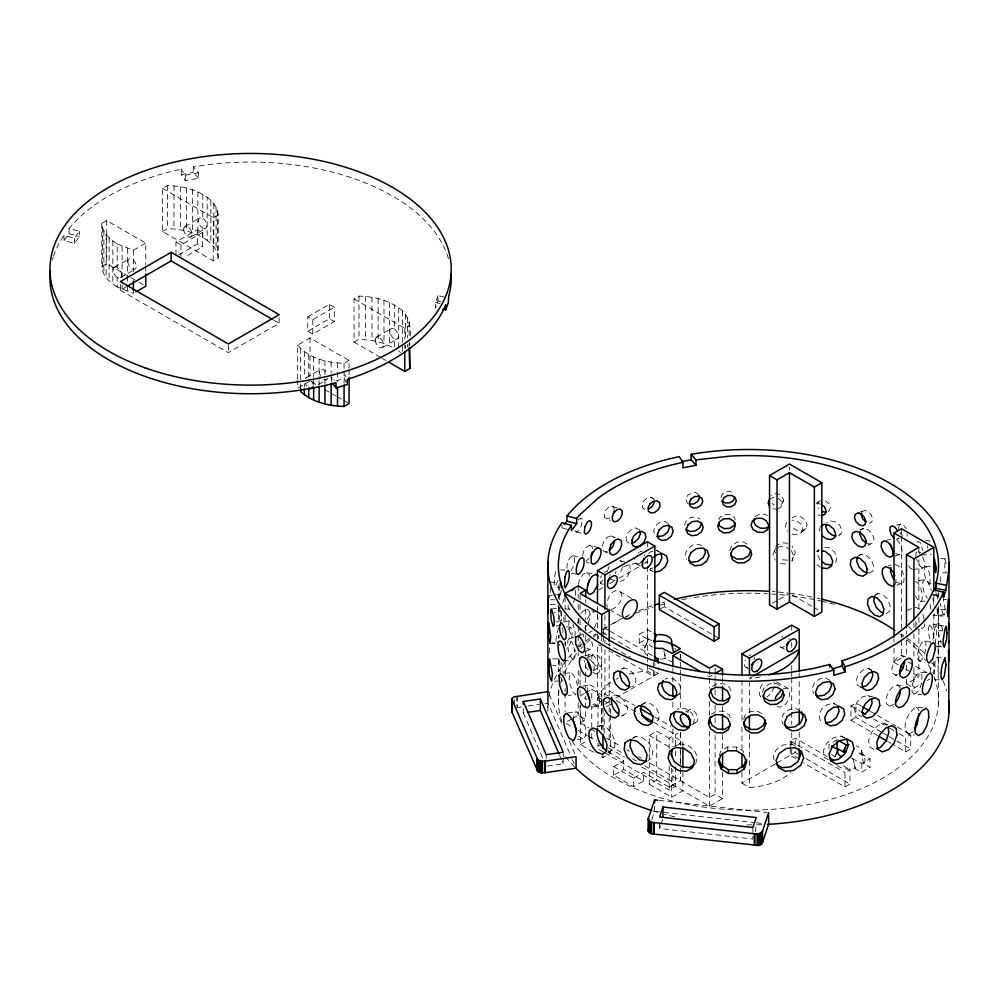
<?xml version="1.0" encoding="UTF-8"?>
<svg xmlns="http://www.w3.org/2000/svg" width="999" height="999" viewBox="0 0 999 999"><rect width="100%" height="100%" fill="white"/><g stroke="black" fill="none" stroke-linecap="round" stroke-linejoin="round"><path stroke-width="0.75" stroke-dasharray="5 3.75" d="M64.036 240.434L64.036 235.264L74.376 238.237L79.458 231.194L69.043 228.584L69.043 233.754L64.036 240.434L74.376 243.406L79.458 236.363L79.458 231.194M74.376 243.406L74.376 238.237M133.404 290.272L133.404 293.344L117.183 286.963L117.183 277.485A5.994 3.659 56.8 0 0 121.678 274.887A5.994 3.659 56.8 0 0 117.183 267.707L117.183 243.856C109.678 239.485 102.522 232.555 101.761 223.451L106.731 220.579L145.754 243.107L145.754 264.66M448.426 258.591A200.649 115.847 0 0 0 194.618 166.658L193.257 166.908L198.489 172.765L198.489 178.222L185.29 180.644L181.331 174.65L181.331 169.193L176.736 170.205A200.649 115.847 0 0 0 69.043 228.584M185.29 180.644L185.29 175.187L181.331 169.193M198.489 178.222L193.257 172.365L193.257 166.908M218.232 257.929C217.645 250.662 212.799 244.605 207.155 240.372L207.155 197.253C195.667 189.073 181.356 185.951 167.457 185.502L162.437 188.349L162.475 231.493L213.249 260.801L218.232 257.929L218.232 214.822C217.645 207.555 212.799 201.486 207.155 197.253M331.755 382.105L331.755 376.935L334.315 380.407M346.054 382.155L344.255 378.484L344.255 374.613M437.899 295.716L435.664 302.497L435.664 307.68L437.899 300.886L437.899 295.716L446.753 297.515M593.731 752.222L580.556 744.617L580.556 704.919M591.758 727.459L591.758 706.093M591.758 698.451L591.758 689.298L601.71 695.042L601.71 728.633M598.576 638.91L598.576 636.038M602.959 730.069L602.959 708.691L592.419 702.609M603.558 636.038L603.558 641.783L630.269 657.205M603.558 634.602L603.558 627.409L608.903 630.494M604.195 733.303L604.195 713.448M604.195 696.653L604.195 693.606L609.178 690.734L634.702 705.456M609.178 739.585L609.178 717.769M609.178 712.1L609.178 696.84M609.178 695.953L609.178 647.652M610.426 715.072L610.426 753.246L602.959 757.554L599 755.269M610.426 713.536L610.426 704.382L605.444 707.255M613.661 775.224L613.661 766.608L623.613 760.851L623.613 769.48L643.543 780.981L633.591 786.737L613.661 775.224L623.613 769.48M633.591 786.737L633.591 778.109L643.543 772.364L669.18 787.162L680.369 780.694L680.369 773.051M647.627 655.694A15.522 8.966 0 0 1 644.817 647.714L645.516 646.615L639.273 643.006L639.273 634.39L647.489 629.645L652.647 632.617M643.543 780.981L643.543 772.364M639.273 643.006L647.489 638.261L647.489 629.645M653.334 661.9L653.334 676.273L610.601 651.598M615.734 697.989L658.316 673.401L658.316 667.657M719.055 638.336L664.285 606.718L664.285 600.973M604.72 752.821L669.18 790.034L675.411 786.45L675.386 766.77M675.386 756.081L675.386 746.915M675.386 745.391L675.386 734.702L680.369 731.83L680.369 745.566M680.369 762.362L680.369 747.102M680.344 657.23L680.344 654.357M790.234 748.126L790.234 755.306L796.915 759.165M790.234 746.69L790.234 740.946L795.216 738.074L827.272 756.568M776.935 762.999L795.216 752.434L795.216 746.69M795.216 745.254L795.216 738.074M844.992 786.925L844.992 772.552L849.974 769.68L849.974 784.053L844.992 786.925L803.596 763.024M877.684 735.676L850.973 720.254L850.973 705.881L855.943 703.009L861.288 706.093M881.33 732.03L855.943 717.369L855.943 703.009M905.731 751.86L905.731 737.487L910.713 734.615L910.713 748.988L905.731 751.86L892.369 744.155M559.727 660.876L560.189 673.239M558.99 606.88L558.728 612.187L554.245 612.537M937.761 594.118L937.324 599.462L935.951 592.694M560.676 610.352L561.588 620.466M573.426 720.953L574 713.673L575.936 711.55L579.582 714.173C583.891 720.604 586.763 728.383 585.576 736.188L582.817 738.86L577.272 739.859M587.212 692.619L587.387 687.15L589.722 684.914L593.531 686.738C597.589 691.42 600.686 697.577 599.525 703.933L596.84 706.231L591.283 707.205M564.085 622.302L563.511 614.21M940.396 581.818L940.146 575.024M916.046 628.908L915.621 620.866M924.5 623.788L924.362 626.485L922.164 628.608L918.006 629.82M937.05 607.642L937.399 615.684L944.829 616.233M938.186 608.891L937.399 615.684M549.487 652.834L549.65 644.63M559.203 659.69L558.516 665.721L552.572 665.247M574.9 636.276L575.199 632.217L572.827 623.875M587.762 659.79L588.061 656.031L590.434 654.158L594.118 656.043C597.802 660.489 600.574 666.333 599.15 672.202L593.731 674.987M915.783 556.655L916.12 552.547L918.118 551.123L921.028 552.947M895.516 584.328L895.991 579.295L895.166 576.848M904.107 578.121L903.758 581.893L900.948 583.903L896.827 585.127M550.774 587.574L549.625 597.652M561.263 590.272L559.602 599.762M561.725 611.475L560.177 623.426M907.379 533.978L906.98 536.301M583.216 637.037L583.491 634.365M898.65 528.596L899.038 525.274L900.961 524.038L903.708 525.362L906.218 528.733M932.941 639.31L934.977 627.434L936.163 625.149L943.443 625.886M941.295 641.433L938.311 641.683L938.049 643.681L938.423 703.87M559.89 585.514L559.178 598.526M560.027 606.93L559.04 623.988M945.578 609.727L937.999 609.627L938.423 629.045M558.528 597.627L561.063 589.735M930.057 672.352L932.055 662.649M564.298 598.601L561.613 606.181M935.251 643.843L936.762 631.917L936.163 625.149M838.436 535.576L840.921 534.19L841.82 530.069L839.772 525.299L835.389 521.803L830.431 520.879L826.735 522.902M933.94 674.575L935.214 660.976M693.231 724.125L694.467 718.681L691.695 712.849L685.951 708.865L679.57 708.154L677.222 709.59M574.949 598.064L572.902 604.607M820.379 526.436L819.405 530.606L820.516 532.942M835.701 562.587L836.925 557.554L834.515 551.923L829.395 547.827L823.388 546.952M677.722 695.366L679.832 693.593L681.081 688.536L678.608 682.941L673.351 678.97L667.469 677.996L665.272 679.245M695.666 763.823L697.452 756.942L694.068 749.687L686.912 744.692L678.771 743.805L674.113 746.59M577.684 623.114L579.133 617.869M792.17 534.165L797.502 534.702L801.473 532.479L805.943 528.583L807.105 524.413L805.057 519.83L800.474 516.683L795.154 516.133L792.207 517.794M578.246 584.49L579.67 579.47L582.929 574.388L586.7 572.477L591.982 573.551M786.575 522.377L785.351 526.61L787.512 531.093M801.473 532.479L802.684 528.271L800.611 523.701L796.016 520.566L792.02 520.167M582.492 555.444L583.741 551.161L586.613 546.903L589.76 545.179L598.251 547.664M588.236 623.276L590.234 616.77L589.722 611.438L586.937 609.328L582.941 611.251L579.495 616.545M820.479 500.649L818.393 501.698L817.369 505.007L818.843 508.778M602.21 546.391L603.858 541.371L607.205 537.312L611.126 535.839L615.409 537.687M791.395 550.636L793.631 556.081L791.945 561.163L795.366 552.26L792.207 546.178M775.474 548.364L774.612 550.948L775.748 553.621M651.823 819.655L654.632 811.363L654.632 805.619M752.871 827.522L752.871 839.01L659.59 828.496L660.564 825.649M661.038 824.225L662.974 818.518M755.281 831.892L756.243 824.724M555.881 571.69L554.62 576.286L554.083 585.776L554.982 587.037L559.44 587.375M557.991 580.419L554.982 587.037M719.23 755.544L720.791 751.161L727.697 746.977L736.4 747.04L743.581 751.335L743.643 755.107M558.766 627.934L556.755 633.503L555.706 642.682M559.29 645.379L559.665 644.367M718.893 519.73L719.717 517.519L724.113 514.622L729.57 514.348L734.015 516.895L735.164 519.742M743.643 719.18L745.217 714.972L750.761 711.45L757.642 711.288L763.211 714.522M607.454 571.028L609.265 566.208M615.172 573.638L616.083 571.228M684.502 525.237L686.276 520.679L690.609 517.445L695.878 516.858L700.049 519.093M645.516 646.615L648.264 639.572L639.273 634.39M836.812 752.422L834.54 757.816L836.325 753.908M778.184 508.666L780.669 507.405L783.541 500.299L782.267 496.665L778.833 494.155L774.512 493.768L770.991 495.629M729.707 550.786L731.817 545.491L737.162 542.12L743.681 541.97L748.913 545.192M762.287 692.519L764.397 687.225L769.705 683.766L776.186 683.441L781.355 686.338M622.577 567.12L620.167 573.089L618.406 574.875M783.541 500.299L782.167 503.646L778.658 505.444M644.817 647.714L648.264 639.572M934.527 614.01L933.678 615.759L944.255 614.722L944.979 608.166L942.844 596.303M940.371 558.653L944.917 558.728L944.779 567.607L946.34 572.814L940.271 572.714M720.878 497.29L722.539 493.793L726.236 491.608L730.544 491.608L733.84 493.831M570.991 570.854L573.376 566.458L574.65 561.201L574.325 557.117L572.539 555.744C567.27 558.691 566.47 565.971 566.982 571.416M861.026 753.496L870.017 758.691L870.017 767.307L863.773 763.711L861.063 753.433A12 6.931 0 0 0 856.131 745.803M863.773 763.711L864.472 762.599A15.522 8.966 0 0 0 855.943 752.047M587.3 618.943L590.709 613.636L594.667 611.7L586.937 609.328M942.706 629.957L941.483 625.786L939.497 623.651L929.882 625.337L928.533 627.397L928.421 632.854L930.968 643.393M939.497 623.651L938.161 625.711L938.049 631.168L941.208 643.431M589.298 558.279L585.976 561.238M567.407 529.445L561.987 527.884L563.523 525.624M584.54 628.496L586.763 625.362M594.48 627.734L597.939 619.13L597.439 613.798M577.534 685.726L576.186 680.319L573.438 674.874L570.978 672.802C566.708 678.508 570.966 686.925 573.176 692.657L575.936 694.705L568.331 695.354M563.486 661.026L573.151 659.427L574.825 657.604L575.049 652.534L573.651 646.166M928.808 583.903L929.932 582.617C930.057 577.26 930.119 570.454 925.798 566.57L924.45 567.869L924.237 571.99L925.261 577.335L928.808 583.903L931.792 583.678M565.134 608.928L569.605 609.24M568.144 629.595L570.367 627.384L572.015 629.382C572.514 636.226 571.378 644.118 566.57 649.263M915.346 595.816L917.532 599.675L920.266 601.76L922.077 599.912L922.289 594.842L920.841 588.486L918.281 583.279L915.271 581.243L924.962 579.632L927.934 581.668L931.368 590.696M569.605 620.991L568.943 621.653C568.493 627.122 569.005 633.678 573.376 637.562L568.194 638.873M930.743 642.045L924.125 640.709L921.59 642.869C918.693 647.864 916.957 653.683 917.881 659.465L919.717 661.263L924.987 662.325M924.962 579.632L922.901 581.518L922.651 586.588L924.3 592.919L927.222 598.076M648.626 553.521L650.936 551.56L656.63 550.399L658.94 551.685M816.77 551.323L818.88 549.55L817.619 554.62L820.104 560.202M917.094 542.457L918.406 541.283L920.216 542.769L922.889 550.611M919.717 661.263L922.439 659.14C925.111 654.045 926.46 648.214 925.723 642.457L924.125 640.709M816.233 503.371L818.393 501.698M912.761 569.667L922.664 568.106L924.45 566.72L924.749 562.624L921.715 554.195M599.2 726.822L601.098 725.361L606.568 727.559L612.037 733.828L615.147 741.895L614.535 748.701L607.854 752.509M614.035 695.591L614.909 694.954L619.83 696.44L624.612 701.261L627.409 707.567L626.96 713.011L620.666 716.32M925.923 672.677L920.029 672.202L917.07 674.3C913.548 679.432 911.175 685.664 912.174 691.957L914.297 694.055L921.752 694.655M886.088 613.723L889.56 611.326L890.221 605.968L887.811 599.675L883.266 594.855L878.158 593.418L875.624 594.605M874.5 595.891L878.158 593.418M923.064 707.916L916.145 706.98C908.428 711.513 900.161 727.422 908.765 734.315L914.335 735.077M913.211 731.605L908.765 734.315M641.608 705.157L645.279 702.734L650.998 703.883L656.468 708.266L659.365 714.335L658.566 719.755L654.382 722.477M585.901 651.248L591.97 648.388L592.482 644.343L591.233 639.984M898.413 538.011L896.49 539.248L899.412 538.636M633.254 738.036L635.864 736.35L642.856 737.961L649.45 743.631L652.896 751.298L651.773 758.104L647.889 760.576M914.297 694.055C921.328 690.734 922.127 681.118 921.877 674.288L920.029 672.202M894.717 556.143L901.647 553.483C902.996 548.538 900.611 543.593 897.152 540.109L893.431 538.536M622.739 668.681L624.025 667.881L628.995 669.367L633.553 673.9L635.963 679.77L635.139 684.79L631.942 686.725M869.242 573.151L872.901 570.916L873.675 565.921L871.39 560.002L866.682 555.531L861.463 554.17L858.79 555.781M711.413 714.248L716.658 711.076L723.451 711.313L729.183 714.909L731.643 720.516M755.007 516.67L759.29 514.11L764.784 514.235L767.319 515.771M669.18 749L669.18 738.311L672.876 736.126L682.879 741.895L682.879 746.478M669.18 787.162L672.876 784.989L672.876 769.405M778.184 547.452L779.645 546.603L786.051 547.015L789.909 549.6M712.437 686.4L717.444 683.491L723.9 683.791L729.32 687.262L731.618 692.569M117.183 286.963C109.678 282.605 102.522 275.674 101.761 266.558L106.731 263.686L129.608 276.898M162.475 231.493L167.457 228.621C181.356 229.071 195.667 232.18 207.155 240.372M117.183 243.856L133.404 250.237L145.754 243.107M114.385 267.307L129.133 258.791M184.865 226.586L199.613 218.082M213.249 260.801L213.249 217.695L218.232 214.822M175.974 254.957L175.974 242.02L197.515 229.595L202.497 232.467L202.497 246.828L185.002 256.943M120.367 277.672L135.115 269.156M190.859 236.95L205.607 228.446M175.974 242.02L180.956 244.905L202.497 232.467M178.671 254.845L197.515 243.956L202.497 246.828M120.355 284.49L120.355 290.234L125.699 287.15M120.355 290.234L228.384 352.597L279.158 323.289L279.158 317.532M307.779 316.82L329.32 304.383L334.29 307.267L334.29 321.628L312.749 334.066L307.779 331.193L307.779 316.82L312.749 319.692L334.29 307.267M380.756 357.505L354.033 342.083L354.033 298.963L359.003 296.091C372.902 296.541 387.212 299.663 398.701 307.854C409.915 314.847 411.426 328.796 409.777 340.809M307.779 331.193L329.32 318.756L334.29 321.628M297.665 378.946L297.665 345.08L310.027 337.937L349.051 360.477L349.051 368.169M354.033 342.083L359.003 339.21L371.953 340.434L383.991 343.469L394.343 348.114L394.343 338.624A5.994 3.671 56.8 0 1 389.847 331.443A5.994 3.671 56.8 0 1 394.343 328.858L394.343 305.007M305.919 377.884L320.667 369.38M376.423 337.187L391.171 328.671M310.027 381.056L297.665 388.186L297.665 380.494M297.665 345.08C308.853 358.504 327.347 362.687 344.068 363.349L349.051 360.477M354.033 298.963L404.795 328.284L409.777 325.412M318.606 384.378L326.648 379.745M382.405 347.552L397.152 339.036M598.826 589.909L602.872 587.574M609.615 583.678L617.694 579.008M619.043 578.234L643.319 564.223M644.667 563.436L647.364 561.888A56.668 32.717 0 0 0 644.855 562.087M659.315 609.59L664.285 606.718M588.236 657.33L593.219 654.457M592.782 670.953L600.249 666.645A7.043 4.058 60 0 0 598.176 655.881A7.043 4.058 60 0 0 591.883 659.065A7.043 4.058 60 0 0 600.137 666.708M816.92 551.798L819.168 550.499M584.29 693.606L580.556 695.754L587.137 699.562M585.539 692.881L591.758 689.298M597.976 726.211L597.976 697.19L601.71 695.042M571.665 718.993L565.122 722.776L572.964 727.297M572.976 718.244L578.209 715.222L585.676 719.53L585.676 696.153M772.215 603.334L777.522 600.274M778.845 599.5L788.136 594.143M608.99 701.885L604.944 704.22L597.477 699.912L597.477 643.743M580.057 705.631L580.057 722.776L585.676 719.53M580.556 744.617L588.024 740.309M675.312 696.191L679.832 693.593M712.087 675.262L709.465 676.773L705.544 674.512M597.976 746.053L601.71 743.905M685.539 712.062L689.273 709.914M649.275 752.222L649.275 735.426L656.743 731.118L669.18 738.311M749.425 712.612L749.425 678.284L752.11 676.735M691.333 724.974L696.315 722.102M676.648 745.491L682.879 741.895M649.275 753.758L649.275 784.29L656.743 779.982L656.743 731.118M894.005 648.326L894.005 662.349L901.473 658.041L901.473 639.335M649.275 784.29L671.678 797.227L682.879 790.758L682.879 772.439M722.564 772.065L722.564 798.551L715.097 794.242L709.465 797.489L648.126 762.075M906.455 679.233L906.455 683.903L918.893 676.723L918.893 629.969M741.957 772.289L741.957 783.191L775.599 763.773M850.973 720.254L855.943 717.369M641.82 767.057L709.465 806.118L722.564 798.551M906.455 683.903L913.923 688.211L921.89 683.616M927.197 680.556L929.844 679.02M837.162 739.722L828.945 744.467L828.945 750.212M851.897 758.378L861.8 763.436L870.017 758.691M837.162 765.621L837.349 765.783A15.522 8.966 0 0 0 854.944 768.606L861.8 772.052L870.017 767.307M792.207 558.179L793.681 557.355M632.367 738.323L635.864 736.35M867.669 545.242L873.326 542.544L873.988 538.436L872.065 533.491L868.119 529.645L863.698 528.371L860.489 530.144M805.943 528.583L801.96 530.819L796.64 530.269L792.032 527.147M588.498 632.854L592.27 630.856M839.535 534.952L840.921 534.19M577.959 519.755L580.232 518.531L585.701 519.73M574.8 530.681L576.186 532.017L578.458 530.794L580.631 527.472L581.893 523.314L581.73 519.892L580.232 518.531M861.975 511.75L864.547 510.377L868.044 511.451L871.14 514.56L872.577 518.543L871.94 521.815L869.392 523.176M769.492 499.388L773.014 497.527L777.322 497.914M905.356 656.768L901.473 655.456L897.601 657.354L893.843 662.262L891.857 668.381L892.407 673.376L897.851 676.198M828.134 511.401L829.382 510.776L830.381 507.492L828.958 503.683L825.561 500.874M621.453 669.118L624.025 667.881M858.89 555.407L861.463 554.17M641.483 704.52L645.279 702.734M611.475 609.64L616.083 606.967L620.204 601.898A10.452 6.956 -50.9 0 0 620.204 591.77M783.029 689.073L787.175 688.036M895.279 675.336L897.514 674.337M602.834 550.449L605.506 551.985L609.365 550.486M901.223 685.664L897.227 684.952L892.894 686.788C888.586 691.37 884.777 697.314 886.4 703.883L889.547 706.143L893.606 706.855M893.993 704.332L889.547 706.143M887.961 724.562L883.928 723.426L877.721 725.711L871.827 732.055L868.593 740.097L869.492 746.802L874.15 749.612M857.741 513.061L864.547 510.377M578.933 635.514L582.854 634.04M859.777 529.845L863.698 528.371M620.004 581.48L623.364 580.344L627.934 575.711L630.344 569.742L629.67 564.71M597.065 726.673L601.098 725.361M871.727 670.229L868.256 668.294L863.161 669.78L858.503 674.275L856.218 680.132L857.167 685.114L860.988 687.312M617.182 508.004L611.85 506.093L608.741 507.03C605.631 509.515 603.633 513.523 604.607 517.519L610.564 520.429M606.568 518.993L609.677 518.056M584.914 655.794L590.434 654.158M888.448 565.796L891.208 564.984M874.212 697.402L867.781 695.429L862.399 696.927L857.267 701.71L854.482 707.979L855.206 713.373L861.662 716.608M335.926 380.906L344.255 378.484M660.464 659.065A15.522 8.966 0 0 0 665.222 658.503L672.127 661.975M565.047 621.74L568.943 620.754M885.638 540.509L892.132 538.861M844.63 737.899L841.17 736.076L833.541 737.712L826.61 743.368L823.251 750.998L824.824 757.717L828.321 759.64M181.331 174.65L193.257 172.365M896.59 524.962L900.961 524.038M650.012 568.706L652.846 568.131M185.29 175.187L198.489 172.765M567.669 713.061L575.936 711.55M582.854 686.126L589.722 684.914M935.938 646.84L941.495 645.866M838.136 705.781L833.616 703.408L827.397 704.495L821.802 708.853L818.98 714.834L820.142 720.229L822.664 721.703M920.266 601.76L925.786 600.836M654.545 499.388L651.023 497.302L647.252 497.902L643.905 500.674L642.157 504.495L642.657 507.904L645.192 509.577M551.423 609.053L559.989 607.704M556.043 626.023L558.866 625.574M516.745 707.567L526.535 706.193M528.071 705.968L538.836 704.432M544.992 703.546L548.064 703.109L571.803 758.291M523.276 708.628L523.276 712.936L526.123 712.537M547.602 765.996L563.261 763.748L563.261 758.004M925.574 540.684L928.446 540.434L930.256 541.92L931.967 545.479M921.49 555.119L931.53 554.27M564.972 673.314L570.978 672.802M547.902 595.454L552.422 595.104M553.933 594.992L558.453 594.642M925.798 566.57L931.842 566.108M556.106 621.89L559.09 621.678M930.831 594.817L939.772 594.18M550.012 643.481L555.956 643.044M552.622 658.878L560.252 658.853M935.926 657.579L945.091 657.554M554.707 681.118L559.34 681.106M934.465 679.832L942.182 679.807M550.074 582.242L557.692 582.23M550.474 599.762L555.044 599.762M943.418 599.462L946.453 599.45M550.237 604.495L556.318 604.582M938.423 630.731L942.956 630.794M787.786 543.219L781.38 542.794L776.335 545.779L772.889 554.757L775.162 560.089M787.412 560.139L782.279 559.802L779.832 558.166M780.556 563.611L786.962 564.023M560.526 569.892L565.009 570.217M552.035 642.894L554.982 643.131M772.839 508.828L777.16 509.203M936.975 646.415L941.345 646.865M659.253 800.399L767.095 812.562M654.632 811.363L662.337 812.237M663.873 812.412L754.769 822.664M756.305 822.839L762.474 823.538M566.383 626.685L570.367 627.384M817.207 503.471L819.892 503.971M817.931 514.922L820.616 515.422M572.539 555.744L579.358 557.03M571.291 573.264L576.735 574.288M437.899 300.886L440.846 301.498M576.186 532.017L581.643 533.216M435.664 302.497L439.985 303.471M933.64 595.117L939.31 596.391M69.043 233.754L79.458 236.363M622.739 715.334L623.426 715.521M867.332 543.406L870.279 544.255M586.338 562.237L589.173 563.061M624.887 562.1L618.418 559.915L621.902 562.087M610.913 579.345L614.772 580.656M608.204 750.798L610.551 751.635M895.054 564.585L898.351 565.846L902.172 570.729L904.232 576.86M895.541 553.421L899.25 555.007M605.506 551.985L607.904 553.009M900.948 583.903L896.715 582.167L895.079 580.244M592.869 704.445L596.84 706.231M592.719 672.302L596.49 674.175M919.654 609.215L916.046 607.342L907.804 609.74L911.413 611.613M912.05 629.944L908.703 626.498M668.306 523.389L664.535 521.428L659.602 522.365L655.456 525.874L653.646 530.594L654.795 534.665L657.579 537.649M639.485 529.62L635.664 527.922L631.693 529.083L627.859 532.867L626.036 537.712L626.922 541.77L629.095 542.919M830.144 680.456L825.624 678.009L819.605 678.945L814.435 682.954L812.1 688.523L813.536 693.568M794.567 745.504L791.932 744.08L783.391 744.904L776.198 749.849L773.126 757.067L775.461 763.898M841.17 736.076L845.204 738.286M649.737 569.642L653.196 571.565M611.126 535.839L613.96 537.45M800.174 710.888L796.328 708.691L789.672 709.365L783.915 713.261L781.38 719.03L783.041 724.462M701.61 545.779L699.2 544.393L692.881 545.004L687.587 548.888L685.214 554.408L686.663 559.465M660.913 552.872L656.63 550.399M162.437 188.349L213.249 217.695M792.157 594.929L812.387 606.605M813.735 607.38L819.13 610.501M908.216 661.925L927.084 672.827M382.093 358.279L386.101 360.589M894.005 662.349L899.25 665.371M905.793 669.155L918.893 676.723M273.813 320.192L279.158 323.289M650.262 569.855L651.685 570.666M636.563 563.861L640.297 566.021M780.743 647.115L784.477 649.263M130.956 277.672L137.687 281.556M139.023 282.33L145.754 286.214M311.376 381.83L316.758 384.94M324.825 389.598L335.589 395.816M336.938 396.591L342.32 399.7M343.668 400.474L347.702 402.809M870.641 711.488L875.986 714.572M877.322 715.346L896.016 726.136M897.352 726.91L910.713 734.615M850.973 705.881L860.314 711.276M873.675 718.98L884.365 725.149M889.697 728.234L893.705 730.556M899.05 733.641L905.731 737.487M882.666 732.791L887.999 735.876M889.335 736.65L910.713 748.988M888.373 741.845L891.033 743.381M631.568 598.326L618.281 590.659C613.299 589.797 609.652 594.592 608.141 598.751A10.452 4.933 -67.7 0 0 607.255 607.205M776.548 681.905L788.548 688.835A10.452 4.933 -67.7 0 1 788.548 698.975C787.062 703.209 783.353 707.891 778.396 707.055L776.473 705.943M745.866 667.282L748.351 668.718M609.515 609.69L621.178 616.42M647.489 638.261L653.746 641.87M831.455 754.532L835.239 756.718M610.239 631.268L652.971 655.943M843.293 765.821L849.974 769.68M602.584 632.604L609.265 636.463M610.601 637.225L631.967 649.562M790.234 740.946L844.992 772.552M648.963 668.006L658.316 673.401M795.216 752.434L797.889 753.983M805.906 758.603L849.974 784.053M629.158 674.138A56.668 32.717 0 0 1 647.364 671.103L654.832 675.411L654.832 667.619M799.2 758.765L791.732 754.457L791.732 746.665M598.576 644.655L601.248 646.203M654.845 717.095L670.966 726.398M604.195 693.606L608.229 695.928M616.283 700.586L639.123 713.761M653.895 722.289L675.386 734.702M597.976 697.19L601.71 699.35M602.959 700.074L609.178 703.658M741.957 783.191L749.425 787.512A56.444 32.592 0 0 0 790.908 772.464M649.275 735.426L671.678 748.363M580.057 722.776L589.323 728.121M590.646 728.895L595.941 731.942M606.53 738.061L621.266 746.565M626.635 749.675L629.32 751.223M638.723 756.655L641.42 758.204M609.577 745.566L623.014 753.321M632.404 758.753L636.45 761.076M644.492 765.721L675.411 783.578M578.196 730.319L587.337 735.601M588.648 736.35L596.728 741.021M608.229 747.664L624.35 756.967M607.929 751.797L623.613 760.851M603.371 752.047L597.976 748.925L597.976 743.006M613.661 766.608L633.591 778.109M868.256 668.294L871.915 670.416M833.616 703.408L834.739 704.07M921.14 627.996L922.164 628.608M912.05 569.155L909.939 567.832L907.916 564.56M586.888 647.939L589.822 649.775M582.817 738.86L578.783 736.3M698.676 494.493L695.591 492.495L692.469 492.657L687.799 495.179L686.038 498.813L686.825 502.247L688.461 504.145M626.922 541.77L629.145 543.206M883.928 723.426L887.012 725.436M867.781 695.429L870.204 697.002M589.76 545.179L592.157 546.678L592.494 549.4M651.023 497.302L653.658 499.038M901.473 655.456L904.145 657.342M772.04 503.434L774.337 505.069M922.664 568.106L919.942 566.258L916.508 559.265M611.85 506.093L613.948 507.617L614.235 511.026M778.184 498.513L780.768 500.437L782.03 504.07M816.932 564.547L820.092 566.92M586.7 572.477L589.248 574.425L589.435 576.947M897.227 684.952L899.974 687.15L900.136 689.847M578.983 629.108L580.694 630.469M398.701 350.961L400.549 352.535M916.145 706.98L918.768 709.427L918.905 712.137M573.151 659.427C567.807 654.982 567.644 646.94 567.844 640.509L569.168 638.736L571.428 640.896L573.089 644.855M929.882 625.337L931.767 627.497L934.252 639.872M899.999 532.717L902.509 536.101M569.492 609.378L568.194 607.592L568.044 602.522M558.029 606.568L559.328 608.354M944.08 615.009L942.507 612.787L940.309 603.533M915.234 621.49L916.945 624.1M562.437 681.093L560.701 676.785M944.917 558.728L946.615 565.309M344.855 374.538L346.054 376.973M918.531 551.261L919.679 553.633M549.275 694.442L562.062 724.15M569.368 741.133L575.449 755.281M572.402 759.702L574.238 763.948M559.652 755.344L561.45 759.54M562.062 760.951L563.261 763.748M523.276 712.936L543.169 759.19M861.263 750.199L864.722 758.416M930.968 609.502L929.407 601.71M932.816 598.389L934.477 607.617M852.784 758.229L855.544 768.443M663.885 651.023L665.834 658.341M922.901 614.485L924.649 621.091M927.222 545.716L927.734 548.051M561.6 662.499L563.399 673.588M937.999 609.627L938.423 612.337M558.453 610.501L558.728 612.187M938.423 663.536L938.423 606.218M854.42 764.148L854.944 768.606M664.685 653.92L665.222 658.503M585.476 625.511L585.938 630.819M559.028 634.989L559.203 637.549M575.349 590.421L575.549 595.504M562.737 627.747L562.937 633.141M565.172 641.945L565.272 645.978M736.4 747.04L736.45 749.562M727.697 746.977L727.771 750.786M202.797 194.405L202.797 218.269A5.994 3.671 56.8 0 0 198.302 220.854A5.994 3.671 56.8 0 0 202.797 228.034L202.797 237.525M938.423 592.457L938.423 598.576M933.828 595.691L933.828 605.044M933.828 614.385L933.828 640.883M933.828 661.138L933.828 673.601M918.893 547.39L918.893 553.621M918.893 559.852L918.893 611.276M918.893 617.507L918.893 623.738M913.923 622.764L913.923 627.447M913.923 633.678L913.923 658.603M913.923 667.956L913.923 688.211M906.455 630.918L906.455 634.04M906.455 640.272L906.455 657.417M906.455 665.209L906.455 673.001M901.473 528.708L901.473 534.94M901.473 536.488L901.473 628.433M901.473 634.665L901.473 637.787M894.005 638.973L894.005 642.095M861.8 763.436L861.8 772.052M799.2 672.951L799.2 710.401M799.2 732.242L799.2 747.839M791.732 625.124L791.732 631.356M791.732 642.257L791.732 648.488M791.732 665.634L791.732 670.304M791.732 671.865L791.732 676.535M791.732 678.096L791.732 710.826M791.732 712.387L791.732 724.849M791.732 732.642L791.732 745.104M789.46 467.157L789.46 470.267M749.425 734.452L749.425 787.512M741.957 680.344L741.957 720.866M741.957 727.097L741.957 752.035M722.564 677.01L722.564 684.802M722.564 706.618L722.564 712.849M722.564 734.665L722.564 751.81M715.097 668.019L715.097 674.25M715.097 675.811L715.097 680.494M715.097 682.042L715.097 688.286M715.097 689.834L715.097 696.066M715.097 705.419L715.097 716.333M715.097 717.881L715.097 724.125M715.097 735.027L715.097 794.242M709.465 669.717L709.465 688.411M709.465 701.71L709.465 715.734M709.465 731.318L709.465 806.118M680.344 654.457L680.344 660.689M680.344 662.25L680.344 668.481M680.344 670.042L680.344 674.712M680.344 676.273L680.344 710.551M680.344 732.367L680.344 744.842M680.344 751.073L680.344 766.658M680.344 768.206L680.344 780.681M672.876 668.119L672.876 682.142M672.876 702.397L672.876 710.189M672.876 728.895L672.876 746.815M671.678 768.219L671.678 797.227M669.18 765.796L669.18 790.034M659.59 822.751L659.59 828.496M654.832 662.949L654.832 666.058M647.364 541.77L647.364 547.952M647.364 558.791L647.364 565.009M647.364 566.57L647.364 655.494M647.364 657.055L647.364 663.299M647.364 664.859L647.364 671.103M609.178 642.981L609.178 646.091M604.944 615.396L604.944 634.09M604.944 640.334L604.944 643.443M604.944 649.675L604.944 694.867M602.959 752.971L602.959 757.554M601.71 637.936L601.71 641.058M601.71 647.29L601.71 729.869M597.477 606.293L597.477 612.537M597.477 614.098L597.477 632.817M597.477 634.377L597.477 642.182M591.758 733.566L591.758 738.149M585.676 599.537L585.676 602.659M585.676 608.891L585.676 619.805M585.676 626.036L585.676 633.828M585.676 635.376L585.676 641.62M585.676 650.961L585.676 657.192M585.676 663.436L585.676 675.898M585.676 677.459L585.676 688.361M580.057 594.992L580.057 602.784M580.057 604.345L580.057 613.698M580.057 619.929L580.057 626.161M580.057 632.392L580.057 635.514M580.057 641.745L580.057 647.976M580.057 671.353L580.057 688.498M580.057 690.047L580.057 694.73M578.209 585.876L578.209 598.351M578.209 604.582L578.209 612.375M578.209 618.606L578.209 624.837M578.209 626.398L578.209 634.19M578.209 635.751L578.209 646.653M578.209 652.884L578.209 656.006M578.209 670.029L578.209 685.614M578.209 702.747L578.209 715.222M565.122 596.553L565.122 609.028M565.122 615.259L565.122 623.051M565.122 641.745L565.122 644.867M565.122 662L565.122 676.023M565.122 688.498L565.122 691.608M565.122 693.169L565.122 711.862M563.261 753.683L563.261 756.568M561.987 525.299L561.987 527.884M558.453 585.052L558.453 599.937M558.453 605.369L558.453 622.102M558.453 635.401L558.453 638.511M558.453 658.741L558.453 671.378M558.453 689.859L558.453 703.87M547.902 702.285L547.902 711.126A200.649 115.847 0 0 1 548.114 702.497M546.178 754.695L546.178 759.015M517.32 696.016L517.32 707.517M516.745 696.066L516.745 706.131M514.61 699.437L514.61 703.746M409.777 342.345L409.777 345.429M409.115 321.628L409.115 337.025M409.115 343.181L409.115 346.266M407.654 317.932L407.654 337.949M407.654 344.106L407.654 347.19M405.407 314.36L405.407 338.998M405.407 345.154L405.407 348.239M404.795 328.284L404.795 339.061M404.795 345.217L404.795 348.301M402.41 310.989L402.41 344.855M402.41 346.403L402.41 354.096M398.701 307.854L398.701 347.877M389.423 302.485L389.423 345.604M383.991 300.349L383.991 343.469M378.134 298.614L378.134 341.733M371.953 297.315L371.953 340.434M365.547 296.478L365.547 339.585M359.003 296.091L359.003 339.21M349.051 369.705L349.051 375.874M344.068 363.349L344.068 369.505M344.068 371.041L344.068 383.366M337.525 362.962L337.525 370.666M337.525 372.202L337.525 381.443M331.119 362.125L331.119 372.902M331.119 374.438L331.119 382.13M329.32 304.383L329.32 318.756M324.937 360.814L324.937 377.759M324.937 379.295L324.937 383.916M319.093 359.091L319.093 379.108M319.093 380.644L319.093 385.264M313.661 356.943L313.661 376.96M313.661 378.509L313.661 386.201M312.749 319.692L312.749 334.066M310.027 337.937L310.027 376.436M308.728 354.433L308.728 378.296A5.994 3.234 63 0 0 305.294 378.484M304.37 351.586L304.37 377.772M304.37 383.928L304.37 387M300.674 348.451L300.674 382.33M300.674 383.866L300.674 388.486M228.384 345.417L228.384 352.597M217.57 211.039L217.57 254.146M216.109 207.342L216.109 250.449M213.848 203.771L213.848 246.878M210.851 200.399L210.851 243.506M197.864 191.895L197.864 235.015M197.515 229.595L197.515 243.956M192.432 189.76L192.432 232.867M186.588 188.024L186.588 231.144M180.956 244.905L180.956 256.393M180.407 186.726L180.407 229.845M174.001 185.876L174.001 228.996M167.457 185.502L167.457 228.621M145.754 266.196L145.754 272.352M133.404 250.237L133.404 271.79M127.547 248.501L127.547 274.675M127.547 276.224L127.547 283.916M127.547 285.452L127.547 291.621M122.115 246.366L122.115 278.696M122.115 284.852L122.115 289.473M112.837 241.009L112.837 284.116M109.128 237.874L109.128 280.981M106.731 220.579L106.731 263.686M106.131 234.49L106.131 277.61M103.884 230.931L103.884 274.038M102.41 227.223L102.41 270.342M101.761 223.451L101.761 266.558M933.94 676.485A190.072 109.74 0 0 1 804.907 805.206A190.072 109.74 0 0 1 572.152 741.458M561.962 721.665A190.072 109.74 0 0 1 559.203 690.097M560.701 683.254A190.072 109.74 0 0 1 561.962 679.183M564.635 672.464A190.072 109.74 0 0 1 578.184 651.623M580.931 648.563A190.072 109.74 0 0 1 582.842 646.553M586.9 642.594A190.072 109.74 0 0 1 590.122 639.685M593.506 636.85A190.072 109.74 0 0 1 597.04 634.065M603.259 629.582A190.072 109.74 0 0 1 609.303 625.661M622.739 618.106A190.072 109.74 0 0 0 610.464 624.937A200.649 115.847 0 0 1 621.241 619.455M625.324 616.808A190.072 109.74 0 0 1 631.942 613.711M638.798 610.776A190.072 109.74 0 0 1 651.685 605.956M662.15 602.634A190.072 109.74 0 0 1 664.822 601.873M772.264 591.545A190.072 109.74 0 0 1 775.224 591.77M778.184 592.032A190.072 109.74 0 0 1 788.448 593.131M789.909 593.319A190.072 109.74 0 0 1 812.824 597.165M817.02 598.076A190.072 109.74 0 0 1 819.804 598.701M899.849 634.065A190.072 109.74 0 0 1 903.383 636.85M906.767 639.685A190.072 109.74 0 0 1 925.611 660.664M928.083 664.547A190.072 109.74 0 0 1 932.254 672.464M761.738 824.625A200.649 115.847 0 0 1 756.143 824.799M751.947 824.862A200.649 115.847 0 0 1 746.34 824.874M674.575 816.745A200.649 115.847 0 0 1 664.447 814.247M657.354 812.262A200.649 115.847 0 0 1 653.171 810.988M574.675 766.957A200.649 115.847 0 0 1 564.298 755.044M551.123 730.032A200.649 115.847 0 0 1 550.274 727.16M548.938 696.69A200.649 115.847 0 0 1 552.634 683.778M554.42 679.532A200.649 115.847 0 0 1 575.736 650.074M579.033 646.977A200.649 115.847 0 0 1 582.492 643.93M585.589 641.37A200.649 115.847 0 0 1 589.897 638.049M593.269 635.601A200.649 115.847 0 0 1 595.579 634.003M602.797 629.37A200.649 115.847 0 0 1 606.568 627.135M625.461 617.507A200.649 115.847 0 0 1 627.971 616.408M635.664 613.236A200.649 115.847 0 0 1 653.171 607.092M660.177 605.019A200.649 115.847 0 0 1 667.32 603.096M681.967 599.75A200.649 115.847 0 0 1 690.958 598.064M693.98 597.552A200.649 115.847 0 0 1 767.319 593.718M771.503 593.968A200.649 115.847 0 0 1 775.674 594.268M779.832 594.63A200.649 115.847 0 0 1 787.587 595.429M792.207 595.991A200.649 115.847 0 0 1 820.841 601.011M822.302 601.336A200.649 115.847 0 0 1 826.685 602.372M829.57 603.096A200.649 115.847 0 0 1 835.301 604.62M901.31 634.003A200.649 115.847 0 0 1 903.608 635.601M906.98 638.049A200.649 115.847 0 0 1 925.274 654.308M932.579 663.036A200.649 115.847 0 0 1 939.272 673.251M943.093 680.943A200.649 115.847 0 0 1 946.615 690.921M653.159 647.265A12 6.931 0 0 1 648.214 639.635M674.999 648.326A15.522 8.966 0 0 1 675.299 649.725M52.423 259.777A200.649 115.847 0 0 1 53.122 257.392M53.509 256.194A200.649 115.847 0 0 1 64.036 235.264M117.183 277.485A5.994 3.234 63 0 1 113.212 269.992A5.994 3.234 63 0 1 117.183 267.707M202.797 218.269A5.994 3.234 63 0 1 206.768 225.749A5.994 3.234 63 0 1 202.797 228.047M327.747 378.184A5.982 3.459 60 0 1 323.664 379.445M320.667 376.286A5.982 3.459 60 0 1 321.091 369.193A5.982 3.459 60 0 1 327.322 374.225M306.743 386.113A5.994 3.234 63 0 1 305.294 383.379M311.913 381.343A5.994 3.671 56.8 0 1 313.224 385.477M394.343 328.858A5.994 3.234 63 0 1 398.314 336.338A5.994 3.234 63 0 1 394.343 338.636M588.186 669.842A7.043 4.058 60 0 1 584.44 660.651M589.422 659.203A7.043 4.058 60 0 1 593.768 665.009A7.043 4.058 60 0 1 593.194 670.654M597.477 699.912A56.668 32.717 0 0 1 611.525 681.805M616.008 679.22A56.668 32.717 0 0 1 618.431 678.034M609.927 574.737A7.043 4.058 -60 0 1 609.84 575.973M603.546 584.09A7.043 4.058 -60 0 1 601.51 575.586M604.283 572.452A7.043 4.058 -60 0 1 607.317 571.341M644.767 554.582A7.043 4.058 -60 0 1 644.68 555.831M640.446 562.937A7.043 4.058 -60 0 1 634.889 559.415M638.111 553.171A7.043 4.058 -60 0 1 639.123 552.31M640.172 551.673A7.043 4.058 -60 0 1 642.157 551.198M600.299 583.566A56.668 32.717 0 0 1 602.734 580.182M623.613 566.695A56.668 32.717 0 0 1 641.108 562.499M760.251 676.96A56.444 32.592 0 0 1 749.425 678.284M789.148 638.249A7.043 4.058 -60 0 1 789.01 639.522M784.552 646.478A7.043 4.058 -60 0 1 779.282 644.83M781.805 637.275A7.043 4.058 -60 0 1 782.766 636.263M754.195 657.267A7.043 4.058 -60 0 1 754.133 659.69M747.627 667.507A7.043 4.058 -60 0 1 745.354 659.902M748.913 655.619A7.043 4.058 -60 0 1 750.973 654.757M773.95 681.58A10.564 6.094 -60 0 1 774.312 684.04M773.95 686.912A10.564 6.094 -60 0 1 766.845 696.977M760.801 696.902A10.564 6.094 -60 0 1 764.535 681.48M687.811 712.949A7.043 4.058 60 0 1 692.894 710.326A7.043 4.058 60 0 1 697.764 718.943A7.043 4.058 60 0 1 692.794 721.753M183.629 229.333A5.982 3.459 60 0 0 189.972 237.225A5.982 3.459 60 0 0 189.972 228.759A5.982 3.459 60 0 0 183.629 229.333M127.884 261.526A5.982 3.459 60 0 0 134.241 269.418A5.982 3.459 60 0 0 134.241 260.964A5.982 3.459 60 0 0 127.884 261.526M375.187 339.922A5.982 3.459 60 0 0 381.531 347.814A5.982 3.459 60 0 0 381.531 339.36A5.982 3.459 60 0 0 375.187 339.922"/><path stroke-width="1.5" d="M442.869 309.29L445.741 309.94L445.741 304.757L444.93 306.718A200.649 115.847 0 0 1 347.252 379.42L347.252 384.59L336.026 387.899L336.026 382.717A200.649 115.847 0 0 1 50.35 270.629M602.959 748.388L602.959 734.652M609.178 641.42L609.178 610.252L580.057 593.443L585.676 590.197L585.676 596.428M658.316 663.336L658.316 659.028L654.308 656.718M659.315 595.229L659.315 609.59L714.073 641.208L719.055 638.336L719.055 623.963L664.285 592.357L659.315 595.229L714.073 626.835L719.055 623.963M564.298 524.5L566.995 521.203L566.995 516.021L569.667 512.749A200.649 115.847 0 0 1 668.756 459.028L679.17 456.643L682.929 462.337L682.929 467.807L696.028 465.322L696.028 459.865L691.108 454.345L692.469 454.095A200.649 115.847 0 0 1 890.321 483.429C918.98 499.687 946.877 526.86 948.988 561.7L948.988 661.488M714.073 641.208L714.073 626.835M833.815 670.104C758.865 689.422 675.274 684.69 606.568 647.252A200.649 115.847 0 0 1 559.665 526.098L561.987 522.714L571.465 525.437L569.605 528.159A190.072 109.74 0 0 0 559.203 555.007L558.453 561.888A190.072 109.74 0 0 0 789.909 672.439L812.824 668.593L829.682 664.485L833.815 670.104L833.815 675.274L845.054 671.977L845.054 666.795L842.095 660.776L845.204 659.79A190.072 109.74 0 0 0 898.638 632.592L905.656 627.022A190.072 109.74 0 0 0 930.968 595.953L933.64 589.947L943.556 592.17L943.556 597.34C946.865 588.299 947.477 578.546 948.988 568.98M845.054 671.977L842.095 665.958L842.095 660.776M948.988 567.619L948.988 563.011M948.65 609.677L948.551 598.95L947.277 611.126L947.801 616.458L948.65 609.677L948.988 611.937M597.489 728.171C595.779 736.051 599.263 743.993 604.807 749.525L605.869 749.962M611.763 697.339C610.314 703.696 613.324 710.214 618.468 714.035M657.717 800.224L654.632 799.874L648.551 817.819C647.102 821.091 651.71 822.652 654.12 822.589L757.142 834.065L760.714 833.054L762.512 831.018L768.631 812.736L768.631 824.225L762.512 842.507L761.101 844.305L758.266 845.416L654.12 834.09C651.71 834.153 647.102 832.579 648.551 829.32M890.808 567.494L890.421 571.278L892.631 577.372L894.267 579.283M874.5 595.891L873.813 601.273L876.335 607.504L881.13 612.212L883.603 612.961M948.488 642.794L948.763 640.796L948.988 642.02M641.283 705.369L640.559 710.764L643.281 716.895L648.538 721.39L651.685 722.015M630.968 739.497L629.994 746.228L633.166 754.045L639.472 759.864L646.628 761.388M620.404 671.266L619.842 674.999L622.015 680.968L626.46 685.564L630.194 686.675M857.567 556.518L856.705 561.563L859.227 567.37L864.023 571.79L867.931 572.814M860.251 531.53L859.752 534.29L861.862 539.16L865.858 542.981M654.869 638.873L653.746 641.87L656.505 634.852L657.392 634.702A12 6.931 0 0 1 671.34 643.344L673.663 652.147M837.162 741.158L837.162 748.338L843.456 751.972L846.203 744.942L847.115 744.792A12 6.931 0 0 1 848.975 744.667M861.75 512.849L861.3 515.047L862.799 518.993L865.896 522.102M511.813 698.975L537.712 759.702L540.796 761.151L544.767 761.213L576.061 756.705L576.061 768.194L544.767 772.714L540.796 772.639L537.712 771.203L511.988 712.125L511.813 698.975L513.698 696.965L548.064 691.608M511.738 710.813L511.938 710.152M674.587 712.387L673.676 716.458L676.385 722.339L681.98 726.448L688.436 727.11M826.41 524.288L825.761 527.072L827.984 531.743L832.367 535.227L836.088 535.914M663.074 680.494L661.862 685.526L664.26 691.171L669.38 695.267L675.312 696.191M672.389 748.775L671.041 754.183L674.288 761.613L681.306 766.77L689.485 767.594L694.23 764.71M904.657 662.325L902.809 668.493L899.325 673.488M587.662 585.714L589.622 579.482M597.802 584.74L593.369 592.607L589.747 594.542L587.437 592.644C586.301 586.763 588.523 580.844 592.182 576.261L595.953 574.35L598.251 576.111M560.052 584.34L560.726 582.23L561.525 587.562M591.033 555.869L592.245 552.035M710.539 716.995L709.677 719.73L712.112 725.411L717.794 729.133L724.6 729.345L729.894 726.048L730.556 723.95M935.151 590.796L936.175 582.504A190.072 109.74 0 0 0 730.556 456.081L696.028 459.865M711.588 688.96L710.739 691.533L712.999 696.915L718.356 700.499L724.824 700.786L729.882 697.764M754.345 518.643L753.558 520.991L755.544 525.337L760.152 528.109L765.646 528.246L767.319 527.235M662.974 807.03L659.59 816.995L752.871 827.522L756.243 817.544L662.974 807.03L662.974 817.082M744.08 769.093L746.553 762.037L743.643 755.107L736.475 750.811L727.771 750.786L720.866 754.969L718.381 761.912L721.29 768.98L728.471 773.463L737.175 773.476L744.08 769.093L744.005 765.321L745.991 759.677M614.635 541.508L612.874 546.49L609.365 550.486M718.706 523.426L717.682 526.211L719.417 530.419L723.863 532.867L729.332 532.579L733.716 529.77L735.351 525.399L733.616 521.128L729.17 518.606L723.713 518.881L719.317 521.778L718.706 523.426L719.817 526.161L724.263 528.596L729.732 528.321L734.115 525.536L735.202 522.627M765.359 720.004L763.261 725.649L757.729 729.282L750.848 729.457L745.266 726.111L743.656 721.952M936.2 581.93L935.688 589.984M843.456 751.972L844.605 748.888M783.241 691.433L781.156 696.827L775.861 700.399L769.38 700.724L764.198 697.702L763.236 695.104M836.875 752.497L837.974 749.675L831.53 745.953M701.523 523.264L699.725 527.772L695.341 530.894L690.084 531.505L685.951 529.37M750.836 550.424L748.713 555.669L743.356 558.928L736.825 559.078L731.618 555.981L730.669 553.384M613.149 513.686L614.235 511.026M769.492 499.388L768.106 502.759L769.38 506.368M445.741 309.94L448.226 302.997L448.763 296.029A200.649 115.847 0 0 0 451.136 274.263M943.556 592.17C925.998 631.892 884.515 654.008 845.054 666.795M654.17 502.46L652.359 506.243L648.9 508.953M734.839 497.34L733.166 500.811L729.445 502.909L725.137 502.922L721.865 500.786M914.51 729.295L917.094 724.675L918.968 713.486M837.949 749.737L837.974 749.675A12 6.931 0 0 0 841.395 756.693M895.641 702.26C898.675 699 900.574 694.317 900.136 689.847M571.465 525.437L571.465 530.619L576.685 523.626L576.685 518.456L579.083 515.509L598.251 498.076A190.072 109.74 0 0 1 672.951 464.622L682.929 462.337M780.594 690.746L776.473 695.816A10.452 6.956 -50.9 0 0 775.224 698.726M864.622 714.36L869.48 709.502L872.065 703.171L871.578 699.138M571.253 590.759L574 589.06M653.683 557.342L656.705 554.782L662.399 553.621L666.72 556.106L667.782 561.151L665.197 566.845L660.039 571.053L654.357 572.215M654.27 567.832L659.39 563.611L661.975 557.917L660.913 552.872M894.58 585.002L892.706 586.338L888.448 584.615L884.377 579.82L882.117 573.738L882.654 568.693L885.688 566.608L890.084 568.294L893.943 573.164L894.754 575.624M744.005 765.321L737.1 769.692L728.396 769.655L721.216 765.172L718.706 759.065M171.141 252.297L120.355 281.606L228.384 343.981L279.158 314.66L171.141 252.297L171.141 260.914L272.477 319.43M127.035 286.376L171.141 260.914M135.876 291.92L145.754 286.214L145.754 273.901M300.674 388.486L300.674 391.571C312.337 402.235 328.659 405.906 344.068 406.456L349.051 403.584L349.051 377.41M388.773 362.137L404.795 371.391L409.777 368.519L409.777 348.501M597.477 603.171L597.477 570.566L647.364 541.77L654.832 546.078L654.832 661.388M565.122 596.553L565.122 593.443L578.209 585.876L585.676 590.197M769.555 475.536L789.46 464.036L821.827 482.717L821.827 612.05L814.36 616.358L789.46 601.997L777.022 609.178L769.555 604.87L769.555 475.536L777.022 479.845L789.46 472.652L814.36 487.025L821.827 482.717M597.477 570.566L604.944 574.887L654.832 546.078M565.122 593.443L601.71 614.56L609.178 610.252M654.582 661.188L658.316 659.028M672.876 666.558L672.876 655.656L680.344 651.336L709.465 668.156L715.097 664.909L722.564 669.218L722.564 675.449M894.005 637.412L894.005 533.016L901.473 528.708L933.828 547.39L933.828 591.021M906.455 627.809L906.455 554.57L918.893 547.39L894.005 533.016M741.957 675.674L741.957 653.858L791.732 625.124L799.2 629.432L799.2 671.39M714.71 673.751L722.564 669.218M906.455 554.57L913.923 558.878L933.828 547.39M741.957 653.858L749.425 658.166L799.2 629.432M753.458 675.961L799.2 649.55A56.444 32.592 0 0 1 769.018 674.862M821.565 525.786L824.163 524.363L829.12 525.287L833.516 528.771L835.601 533.516L834.714 537.637L831.068 539.635L826.098 538.711L821.628 535.277M821.965 515.671L825.074 514.11L826.061 510.839L824.637 507.03L821.24 504.22M876.672 748.713L880.469 747.377L886.001 740.921L888.835 732.779L888.198 727.434M842.095 665.958L832.204 668.98M631.643 543.069L634.565 542.22L638.511 538.511L640.409 533.703L639.785 530.981M860.988 687.312L866.17 685.876L870.629 681.281L872.826 675.374L872.139 671.653M830.656 760.926L838.398 759.34L845.079 753.546L848.151 745.778L846.727 739.135M681.98 461.526L691.108 459.815L696.028 465.322M826.048 722.727L831.018 721.865L836.475 717.432L839.098 711.338L838.011 705.993M523.276 701.448L540.359 699L563.261 752.247L546.178 754.695L523.276 701.448L523.276 704.32M527.547 712.324L540.359 710.489L559.04 753.933M689.847 504.17L693.98 503.883L697.677 501.523L699.475 497.939L698.938 495.641M821.553 550.824L825.174 551.373L830.294 555.469L832.704 561.101L831.48 566.133L827.085 568.643L821.141 567.719M831.305 565.097L825.361 564.173L822.202 561.788M822.252 511.575L826.285 512.325M935.963 583.179L946.028 585.227M935.963 588.349L946.028 590.397M566.995 516.021L576.685 518.456M566.995 521.203L576.685 523.626M657.354 535.963L658.491 536.55L663.423 535.626L667.619 532.167L669.492 527.509L668.756 524.975M815.846 694.842L818.156 696.116L824.212 695.204L829.27 691.083L831.543 685.451L830.494 681.705M689.023 560.801L691.395 562.125L697.689 561.488L703.096 557.729L705.531 552.272L704.67 549.363M776.36 764.41L782.217 767.669L790.771 766.87L797.814 761.725L800.773 754.382L798.975 748.988M900.561 666.133L903.171 667.644M862.624 706.855L869.305 710.714M861.65 712.05L865.658 714.36M879.02 736.438L887.037 741.071M653.933 633.366L656.505 634.852M671.303 643.393L680.344 648.613L672.127 653.358L662.175 648.276A12 6.931 0 0 1 654.807 647.789M838.448 740.471L846.203 744.942M672.876 655.656L700.324 671.49M829.944 758.116L833.953 760.426M640.072 708.566L653.508 716.32M641.808 715.321L652.559 721.515M784.34 725.224L788.261 727.484L794.942 726.847L800.599 722.826L803.046 716.982L801.473 711.688M672.127 644.705L673.289 645.691M893.83 551.361L892.132 549.3L890.321 544.218M897.464 530.569L894.954 527.197L892.219 525.874L890.234 527.122L889.834 530.444L891.245 534.552L893.755 537.924M332.617 383.266L336.026 387.899M591.233 670.179L589.398 667.27L587.662 661.051M584.303 643.593L584.84 644.567M576.71 732.18L573.426 720.953M587.212 692.619L589.235 699.238M409.777 368.519L409.115 347.802M948.988 628.883L948.551 623.114M547.902 596.665L548.264 612.986L547.902 610.364M948.526 649.662L948.988 712.687M746.503 759.527L746.553 762.037M737.1 769.692L737.175 773.476M728.396 769.655L728.471 773.463M721.216 765.172L721.29 768.98M913.923 558.878L913.923 619.655M829.682 664.485L829.682 667.082M814.36 487.025L814.36 616.358M799.2 711.962L799.2 724.437M799.2 749.4L799.2 758.765M789.46 472.652L789.46 601.997M777.022 479.845L777.022 609.178M762.562 830.681L762.512 842.507M761.762 832.267L761.762 843.768M761.463 832.554L761.463 844.043M761.101 832.816L761.101 844.305M760.714 833.054L760.714 844.555M760.289 833.278L760.289 844.779M759.827 833.478L759.827 844.979M759.327 833.653L759.327 845.154M758.815 833.803L758.815 845.291M758.266 833.915L758.266 845.416M757.717 834.003L757.717 845.504M757.142 834.065L757.142 845.554M754.857 833.99L754.857 845.479M754.307 833.89L754.307 845.391M749.425 658.166L749.425 675.199M749.425 715.734L749.425 729.782M741.957 753.583L741.957 767.607M722.564 686.363L722.564 700.386M722.564 714.41L722.564 729.994M722.564 753.358L722.564 767.394M709.465 718.843L709.465 723.526M691.108 454.345L691.108 459.815M682.879 748.001L682.879 767.856M672.876 685.264L672.876 696.166M671.678 751.423L671.678 756.006M654.632 799.874L654.632 802.746M654.12 822.589L654.12 834.09M653.546 822.564L653.546 834.053M651.373 822.127L651.373 833.628M650.886 821.952L650.886 833.453M650.424 821.752L650.424 833.253M649.999 821.528L649.999 833.016M649.612 821.278L649.612 832.779M649.275 821.016L649.275 832.504M648.975 820.728L648.975 832.217M648.713 820.429L648.713 831.917M648.551 817.819L648.513 831.605M648.388 818.144L648.363 831.293M604.944 574.887L604.944 609.165M601.71 614.56L601.71 636.375M547.902 561.7L547.902 701.822M545.317 761.113L545.317 772.602M544.767 761.213L544.767 772.714M542.482 761.363L542.482 772.851M541.908 761.313L541.908 772.814M541.346 761.25L541.346 772.739M540.796 761.151L540.796 772.639M540.359 699L540.359 710.489M540.272 761.013L540.272 772.514M539.76 760.851L539.76 772.352M539.285 760.676L539.285 772.165M538.836 760.464L538.836 771.952M538.424 760.227L538.424 771.727M538.049 759.977L538.049 771.465M537.712 759.702L537.712 771.203M536.775 758.141L536.863 769.967M512.175 700.948L512.175 712.437M511.938 698.651L511.988 712.125M404.795 351.373L404.795 371.391M344.068 384.902L344.068 406.456M337.525 387.6L337.525 406.081M331.119 383.678L331.119 405.232M324.937 385.452L324.937 403.933M319.093 386.8L319.093 402.197M313.661 387.737L313.661 400.062M308.728 397.552L308.728 388.062A5.994 3.671 56.8 0 0 313.074 386.663M304.37 388.549L304.37 394.705M133.404 281.031L133.404 290.272M654.27 605.094A190.072 109.74 0 0 1 659.502 603.433M674.325 599.363A190.072 109.74 0 0 1 769.305 591.346M821.178 599.038A190.072 109.74 0 0 1 894.904 630.469M948.613 701.048A200.649 115.847 0 0 1 767.319 824.375M651.785 810.551A200.649 115.847 0 0 1 575.736 768.006M654.345 641.72A15.522 8.966 0 0 1 671.927 644.53M844.068 751.81A15.522 8.966 0 0 1 846.403 751.423M643.893 558.491A7.043 4.058 -60 0 1 643.219 559.802M642.394 561.013A7.043 4.058 -60 0 1 641.458 562.075M609.552 577.297A7.043 4.058 -60 0 1 609.053 578.646M608.379 579.944A7.043 4.058 -60 0 1 607.554 581.156M788.124 642.195A7.043 4.058 -60 0 1 786.538 644.655M753.246 662.362A7.043 4.058 -60 0 1 751.66 664.822M690.809 720.142A7.043 4.058 60 0 1 690.534 719.829M689.859 718.968A7.043 4.058 60 0 1 689.16 717.844M688.86 717.257A7.043 4.058 60 0 1 688.286 715.858M548.376 624.138L548.688 637.437L550.012 643.481L550.736 636.638L548.638 622.427L548.376 624.138M549.025 660.913C549.5 667.544 548.126 675.162 551.61 681.131L552.459 673.626L549.562 658.89L549.025 660.913M936.263 568.119L935.726 572.652L933.665 563.086L934.315 558.566L936.263 568.119M559.028 675.799L559.665 685.277L562.674 693.556L565.284 695.616L567.132 693.481C567.956 687.225 565.734 681.243 562.937 675.774L560.476 673.701L559.028 675.799M550.724 610.264L551.111 619.73L553.209 626.473L554.133 625.224L554.283 621.141L553.608 615.784L551.423 609.053L550.724 610.264M563.973 715.896C563.024 723.626 565.109 731.443 569.13 738.061L573.126 740.621C580.244 733.278 574.05 718.393 566.283 713.311L563.973 715.896M558.154 642.12C557.904 648.563 558.154 656.568 563.486 661.026L565.172 659.203C566.121 656.331 563.211 636.263 558.154 642.12M577.772 688.835C576.81 695.104 579.17 701.348 583.154 706.143L587.125 707.929L589.697 705.656L589.897 700.237L587.662 693.606L583.816 688.436L580.094 686.6L577.772 688.835M559.665 625.362C559.315 630.456 560.402 636.338 564.298 639.86L565.896 638.548C566.62 633.029 565.222 626.673 561.151 622.727L559.665 625.362M947.027 632.954L946.59 639.46L944.255 647.152L943.206 645.404L943.093 640.334L945.166 628.458L946.353 626.173L947.027 632.954M589.398 730.793C587.649 738.686 591.208 746.603 596.74 752.147L602.472 754.257L606.418 751.335L607.017 744.53L603.958 736.463L598.488 730.182L593.031 727.984L589.398 730.793M603.558 699.737C602.072 706.093 605.219 712.499 610.202 716.445L615.134 717.931L618.618 715.446L619.068 710.002L616.271 703.696L611.575 698.85L606.643 697.352L603.558 699.737M579.77 658.491C578.558 664.323 580.706 670.267 584.477 674.737L588.236 676.61L590.909 674.65C592.357 668.768 589.56 662.924 585.876 658.491L582.142 656.605L579.77 658.491M575.549 637.35L575.736 643.955L579.058 650.886L581.992 652.722L584.228 651.311C585.601 646.465 583.329 641.708 580.556 637.837L577.634 636.001L575.549 637.35M945.928 665.059L944.255 676.236L942.182 679.807L941.12 677.821L941.046 672.315L942.045 665.434L945.091 657.554L945.928 665.059M893.118 551.66L892.656 555.769L891.021 556.793L890.184 557.292L886.463 555.719L883.041 551.598L881.106 546.553L881.642 542.432L884.34 540.834L888.074 542.42L891.458 546.54L893.118 551.66M883.815 608.978L882.854 614.56L879.732 616.695L874.774 615.197L870.017 610.476L867.494 604.233L868.181 598.863L871.84 596.391L876.91 597.839L881.468 602.659L883.815 608.978M565.009 577.06L564.472 586.55L565.372 587.812L568.443 581.206L569.293 575.836L569.118 571.728L567.994 570.441L566.333 572.477L565.009 577.06M634.977 708.328L634.24 713.723L635.664 717.02L636.962 719.867L642.207 724.362L648.014 725.474L652.197 722.752L652.996 717.319L650.099 711.263L644.68 706.842L638.948 705.706L634.977 708.328M625.124 742.794L624.138 749.537L625.461 752.871L627.347 757.342L633.653 763.149L640.821 764.672L645.953 761.388L647.065 754.595L643.631 746.915L637.05 741.246L630.044 739.647L625.124 742.794M614.123 673.101L613.386 678.096L615.559 684.065L620.029 688.648L624.999 690.122L628.708 687.874L629.532 682.841L627.122 676.985L622.564 672.452L617.594 670.966L614.123 673.101M867.244 568.993L866.47 574L864.947 574.937L862.811 576.236L857.592 574.875L852.771 570.454L850.249 564.647L851.111 559.602L855.019 557.255L860.251 558.616L864.947 563.061L867.244 568.993M866.233 541.358L864.947 545.816L862.449 547.202L858.029 545.929L853.97 542.132L851.81 537.275L852.559 533.141L855.868 531.318L860.289 532.592L864.285 536.413L866.233 541.358M865.783 521.216L864.947 524.612L862.587 525.861L859.09 524.787L855.993 521.678L854.457 517.744L855.156 514.435L857.741 513.061L861.25 514.135L864.335 517.245L865.783 521.216M935.239 649.362L932.579 659.115L928.933 663.124C923.75 658.478 928.645 649.762 930.806 644.73L933.403 642.582L935.002 644.343L935.239 649.362M577.36 563.861L576.236 569.13L576.523 573.214L578.096 574.55C582.991 571.253 584.727 564.547 583.878 558.916L582.092 557.542L579.52 559.415L577.36 563.861M670.891 714.397L669.667 719.817L672.377 725.711L677.971 729.807L684.415 730.481L689.21 727.497L690.459 722.052L687.674 716.233L681.942 712.25L675.561 711.525L670.891 714.397M928.733 717.494L926.772 725.986L922.901 732.916L918.518 735.639L915.434 733.129C913.885 725.162 917.169 717.419 921.727 711.051L925.823 708.291L927.222 709.54L928.421 710.739L928.733 717.494M932.329 680.569L930.693 687.337L927.921 692.819L924.737 694.892L922.614 692.794C921.715 686.488 924 680.307 927.484 675.124L930.344 673.026L932.192 675.099L932.329 680.569M658.853 684.04L657.629 689.073L660.039 694.717L665.159 698.813L671.091 699.75L675.611 697.14L676.86 692.082L674.387 686.488L669.13 682.517L663.249 681.543L658.853 684.04M668.756 754.819L667.994 757.904L671.253 765.309L678.271 770.466L686.463 771.278L692.644 767.519L694.417 760.639L691.046 753.371L683.89 748.376L675.749 747.502L669.692 751.123L668.756 754.819M591.233 557.105L591.233 562.887L593.418 564.31L596.565 562.574C599.537 558.803 602.135 554.108 600.674 549.175L598.251 547.664L595.104 549.4L592.245 553.646L591.233 557.105M584.84 526.848L584.303 532.767L585.739 534.103L588.011 532.892L590.184 529.57L591.47 525.412L591.296 521.99L589.797 520.629L587.524 521.84L584.84 526.848M912.424 664.947C911.113 670.129 909.078 676.785 902.996 677.934L900.124 675.973L899.575 670.991L901.56 664.859L905.319 659.952L909.24 658.079L911.912 659.964L912.424 664.947M710.002 717.819L708.266 723.301L710.701 728.983L716.383 732.704L723.189 732.916L728.483 729.62L730.244 724.088L727.771 718.468L722.04 714.872L715.247 714.647L710.002 717.819M909.54 694.193L907.417 700.786L903.333 705.968L899.013 707.804L895.878 705.556C894.33 699.075 897.914 692.981 902.234 688.436L906.98 686.925L909.24 688.773L909.54 694.193M611.026 544.467L609.378 549.487L610.002 553.546L612.674 555.082L616.52 553.571L620.029 549.587L621.778 544.605L621.103 540.534L618.269 538.923L614.348 540.397L611.026 544.467M710.701 690.209L709.003 695.329L711.263 700.724L716.62 704.307L723.089 704.595L728.159 701.56L729.869 696.39L727.584 691.071L722.177 687.599L715.721 687.3L710.701 690.209M768.855 525.611L767.444 529.857L763.174 532.405L757.679 532.267L753.046 529.52L751.048 525.199L752.497 520.879L756.817 518.269L762.312 518.394L766.333 520.816L768.855 525.611M896.89 735.039L894.055 743.181L888.561 749.65L882.279 751.91L877.659 749.1L876.76 742.382L879.994 734.352L885.826 727.971L891.982 725.686L896.091 728.358L896.89 735.039M631.942 540.322L632.467 545.367L635.726 547.09L640.109 545.816L644.043 542.095L645.928 537.287L645.004 533.204L641.608 531.393L637.225 532.667L633.391 536.451L631.942 540.322M765.871 723.576L763.773 729.208L758.241 732.854L754.745 732.979L751.36 733.029L745.778 729.67L743.618 724.138L745.729 718.543L751.273 715.022L758.154 714.847L763.723 718.081L765.871 723.576M878.608 678.596L876.423 684.502L871.965 689.11L866.745 690.521L862.924 688.323L861.975 683.341L864.26 677.484L868.918 672.989L874.038 671.515L877.709 673.638L878.608 678.596M613.823 512.962L612.3 516.982L612.574 520.379L614.572 521.865L617.682 520.929L620.616 517.882L622.24 513.898L621.952 510.489L619.855 508.966L616.745 509.902L613.823 512.962M659.178 529.857L657.354 534.577L658.503 538.648L662.15 540.496L667.107 539.585L671.303 536.113L673.176 531.456L671.99 527.347L668.219 525.387L663.299 526.311L659.178 529.857M784.128 695.292L782.042 700.686L776.747 704.233L770.266 704.557L767.319 702.871L765.072 701.535L763.161 696.34L765.271 691.046L770.591 687.599L777.072 687.275L782.242 690.197L784.128 695.292M687.974 524.887L686.201 529.445L687.649 533.578L691.783 535.701L697.027 535.064L701.41 531.943L703.209 527.435L701.735 523.264L697.564 521.028L692.307 521.653L687.974 524.887M853.895 748.8L850.811 756.58L844.155 762.374L836.438 763.985L830.606 760.776L829.058 754.07L832.392 746.428L839.322 740.771L846.927 739.11L850.574 741.121L852.459 742.157L853.895 748.8M732.704 549.325L730.594 554.62L732.504 559.815L737.712 562.912L744.23 562.774L749.6 559.515L751.723 554.27L749.799 549.038L744.567 545.816L738.036 545.953L732.704 549.325M834.989 689.098L832.716 694.73L827.647 698.85L821.59 699.75L816.97 697.19L815.521 692.145L817.869 686.588L823.039 682.579L829.07 681.655L833.603 684.103L834.989 689.098M803.671 757.941L800.711 765.284L793.668 770.429L792.207 770.591L785.127 771.24L778.383 767.507L776.061 760.664L779.133 753.446L786.3 748.476L794.829 747.639L801.423 751.198L803.671 757.941M879.782 705.531L877.184 711.862L872.352 716.733L866.857 718.194L862.999 715.759L862.312 710.376L865.059 704.095L870.179 699.325L875.486 697.789L879.132 700.162L879.782 705.531M806.23 720.341L803.77 726.198L798.126 730.207L792.207 730.806L786.238 727.846L784.577 722.414L787.112 716.645L792.856 712.737L799.512 712.062L804.632 714.972L806.23 720.341M691.008 552.509L688.636 558.041L690.097 563.099L694.817 565.759L701.136 565.122L706.53 561.363L709.003 555.931L707.479 550.811L702.647 548.026L696.315 548.651L691.008 552.509M844.717 714.285L842.095 720.379L836.675 724.824L830.469 725.911L825.848 723.226L824.687 717.831L827.509 711.85L833.054 707.454L839.535 706.53L843.643 708.94L844.717 714.285M649.75 504.133L648.014 507.954L648.501 511.363L651.036 513.036L654.77 512.412L658.229 509.702L660.039 505.919L659.527 502.509L656.892 500.774L653.121 501.373L649.75 504.133M723.975 497.677L722.302 501.173L723.301 504.67L726.573 506.805L730.881 506.793L734.602 504.707L736.275 501.236L735.276 497.727L731.98 495.504L727.659 495.492L723.975 497.677M691.071 498.976L689.31 502.609L690.097 506.043L693.106 507.967L697.252 507.692L700.948 505.344L702.747 501.748L701.947 498.301L698.863 496.303L694.692 496.54L691.071 498.976M144.867 367.732A200.649 115.847 0 0 0 451.136 272.927A200.649 115.847 0 0 0 155.782 167.195A200.649 115.847 0 0 0 144.867 367.732M613.074 587.4A7.043 4.058 -60 0 0 616.358 576.298A7.043 4.058 -60 0 0 607.817 582.554A7.043 4.058 -60 0 0 613.074 587.4M647.914 567.245A7.043 4.058 -60 0 0 651.198 556.143A7.043 4.058 -60 0 0 642.644 562.4A7.043 4.058 -60 0 0 647.914 567.245M630.606 617.494A10.564 6.094 -60 0 0 635.876 600.811A10.564 6.094 -60 0 0 623.014 609.802A10.564 6.094 -60 0 0 630.606 617.494M792.02 650.786A7.043 4.058 -60 0 0 795.753 639.66A7.043 4.058 -60 0 0 787.15 645.379A7.043 4.058 -60 0 0 792.02 650.786M757.142 670.953A7.043 4.058 -60 0 0 760.876 659.827A7.043 4.058 -60 0 0 752.272 665.546A7.043 4.058 -60 0 0 757.142 670.953M680.481 718.83A7.043 4.058 60 0 0 688.736 726.473A7.043 4.058 60 0 0 686.763 715.646A7.043 4.058 60 0 0 680.481 718.83"/></g></svg>
